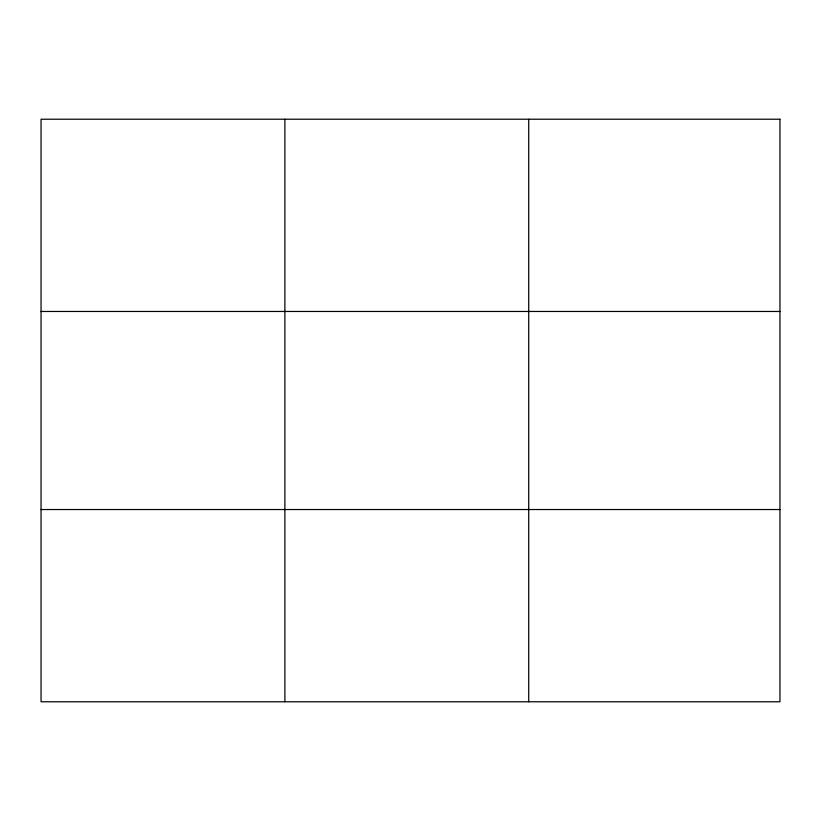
<?xml version="1.0" encoding="UTF-8"?>
<svg xmlns="http://www.w3.org/2000/svg" width="821" height="821" viewBox="0 0 821 821"><rect width="100%" height="100%" fill="white"/><g stroke="black" fill="none" stroke-linecap="round" stroke-linejoin="round"><path stroke-width="1.23" d="M284.887 701.781L284.887 119.219M528.724 701.781L528.724 119.219M41.05 311.467L779.95 311.467M41.05 509.533L779.95 509.533M779.95 119.219L779.95 701.781L41.05 701.781L41.05 119.219L779.95 119.219"/></g></svg>
